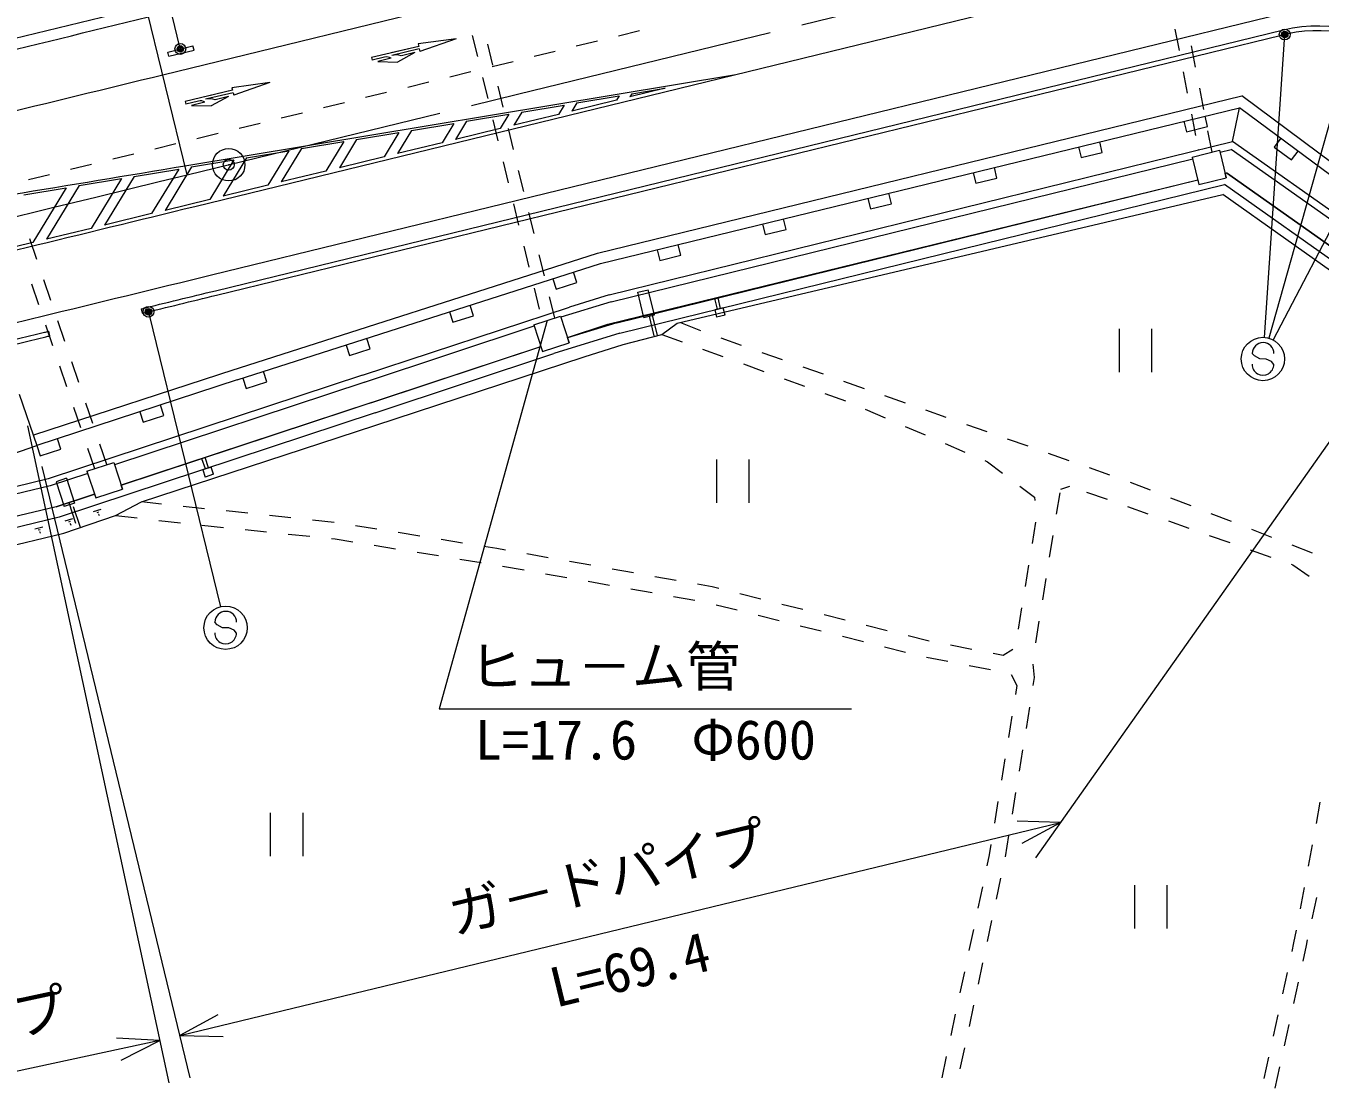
# Model space of a CAD drawing. Units: millimetres, scale not verified. Extents: x 40000 to 680000, y 20000 to 380000.
# Drawn here: x 259675 to 319342, y 240114 to 289152 of the extents above; entities that cross this region are included whole.
import ezdxf
from ezdxf.enums import TextEntityAlignment as Align

# ---------------------------------------------------------------- set-up
doc = ezdxf.new("R2010")
doc.units = ezdxf.units.MM
doc.header["$LTSCALE"] = 1000
doc.header["$PDMODE"] = 32
doc.header["$PDSIZE"] = 500
doc.linetypes.add('CHAIN', pattern=[18.5, 12, -1.5, 3.5, -1.5])
for name, color, linetype, lineweight in [('M-BGD', 7, 'Continuous', 13), ('M-BMK', 2, 'CHAIN', 13), ('M-BMK-SRVR', 3, 'Continuous', 13), ('M-STR-HTXT', 7, 'Continuous', 13), ('M-STR-STRC', 7, 'Continuous', 13)]:
    doc.layers.add(name, color=color, linetype=linetype, lineweight=lineweight)
doc.styles.add('@ＭＳ ゴシック', font='')
doc.styles.add('ＭＳ ゴシック', font='')
doc.styles.get('@ＭＳ ゴシック').set_extended_font_data('@MS Gothic')
doc.styles.get('ＭＳ ゴシック').set_extended_font_data('MS Gothic')

msp = doc.modelspace()

# ---------------------------------------------------------------- linework, layer by layer
at = {"layer": 'M-BGD'}
for p, q in [((267107, 282282), (259992, 311427)), ((265981, 286897), (335609, 303895)), ((267463, 280825), (316302, 292748)), ((268234, 277668), (317608, 289722)), ((268412, 276939), (317658, 288962)), ((287965, 288921), (286993, 288684)), ((312646, 289000), (312837, 288018)), ((266212, 287946), (267378, 288230)), ((267426, 288036), (267378, 288230)), ((268463, 276731), (317563, 288718)), ((277784, 288207), (275605, 287688)), ((277784, 288206), (276518, 287905)), ((279510, 288556), (277756, 288323)), ((279510, 288556), (277756, 288323)), ((277756, 288323), (277784, 288207)), ((277756, 288323), (277784, 288206)), ((279510, 288556), (277840, 287973)), ((279510, 288556), (277840, 287973)), ((280254, 288710), (280492, 287738)), ((281206, 287340), (280969, 288312)), ((286022, 288447), (285050, 288210)), ((313599, 287254), (313408, 288236)), ((266260, 287751), (266212, 287946)), ((266260, 287751), (267426, 288036)), ((275605, 287688), (275633, 287571)), ((275605, 287687), (275633, 287571)), ((276211, 287709), (275633, 287571)), ((276211, 287708), (275633, 287571)), ((276517, 287658), (275894, 287510)), ((276517, 287658), (275894, 287510)), ((277812, 288090), (276546, 287788)), ((277812, 288090), (276546, 287788)), ((277606, 287917), (276806, 287480)), ((277606, 287917), (276806, 287480)), ((277606, 287917), (276984, 287769)), ((277606, 287917), (276984, 287769)), ((277812, 288090), (277840, 287973)), ((277812, 288090), (277840, 287973)), ((284078, 287973), (283107, 287736)), ((275894, 287510), (276806, 287480)), ((275894, 287510), (276806, 287480)), ((280192, 287026), (279221, 286789)), ((282135, 287499), (281164, 287263)), ((313027, 287037), (313217, 286055)), ((267007, 282695), (292404, 286914)), ((270924, 286533), (269170, 286300)), ((270924, 286533), (269170, 286300)), ((270924, 286533), (269254, 285950)), ((270924, 286533), (269254, 285950)), ((278249, 286552), (277278, 286315)), ((280729, 286767), (280966, 285795)), ((269198, 286183), (267019, 285664)), ((269198, 286183), (267932, 285882)), ((269226, 286067), (267960, 285765)), ((269226, 286066), (267960, 285765)), ((269020, 285894), (268220, 285457)), ((269020, 285894), (268220, 285457)), ((269020, 285894), (268398, 285746)), ((269020, 285894), (268398, 285746)), ((269170, 286300), (269198, 286183)), ((269170, 286300), (269198, 286183)), ((269226, 286067), (269254, 285950)), ((269226, 286066), (269254, 285950)), ((276306, 286078), (275334, 285842)), ((281681, 285397), (281444, 286369)), ((285070, 285596), (287022, 285920)), ((286027, 278667), (315736, 285919)), ((287022, 285920), (286904, 285726)), ((289147, 286273), (287522, 285877)), ((287608, 286018), (287522, 285877)), ((287608, 286018), (289147, 286273)), ((313980, 285291), (313789, 286272)), ((324287, 279554), (315736, 285919)), ((267019, 285664), (267047, 285547)), ((267019, 285664), (267047, 285548)), ((267625, 285685), (267047, 285547)), ((267625, 285685), (267047, 285548)), ((267931, 285635), (267308, 285486)), ((267931, 285635), (267308, 285487)), ((267308, 285487), (268220, 285457)), ((267308, 285486), (268220, 285457)), ((274363, 285605), (273391, 285368)), ((282532, 285175), (284484, 285499)), ((284484, 285499), (284225, 285072)), ((286904, 285726), (284843, 285223)), ((285070, 285596), (284843, 285223)), ((286163, 278185), (315626, 285378)), ((315307, 283817), (315626, 285378)), ((324173, 279016), (315626, 285378)), ((270477, 284657), (269505, 284421)), ((272420, 285131), (271448, 284894)), ((277457, 284332), (279409, 284656)), ((279409, 284656), (278867, 283764)), ((279994, 284753), (279485, 283915)), ((279994, 284753), (281946, 285077)), ((281203, 284824), (281440, 283852)), ((281946, 285077), (281546, 284418)), ((282532, 285175), (282164, 284569)), ((284225, 285072), (282164, 284569)), ((313066, 284753), (313185, 284267)), ((313408, 285073), (313598, 284091)), ((314156, 284504), (314037, 284990)), ((268534, 284184), (267562, 283947)), ((274919, 283910), (276871, 284234)), ((276871, 284234), (276188, 283110)), ((277457, 284332), (276806, 283261)), ((281546, 284418), (279485, 283915)), ((282155, 283455), (281918, 284426)), ((313185, 284267), (314156, 284504)), ((314360, 283327), (314170, 284309)), ((266591, 283710), (265619, 283473)), ((272381, 283489), (271448, 281952)), ((272381, 283489), (274333, 283813)), ((274333, 283813), (273508, 282456)), ((274919, 283910), (274127, 282606)), ((278867, 283764), (276806, 283261)), ((286567, 276752), (315307, 283817)), ((308209, 283567), (308327, 283081)), ((309299, 283318), (309180, 283804)), ((313723, 283447), (313741, 283434)), ((314728, 283328), (315238, 283452)), ((324242, 277086), (315238, 283452)), ((323902, 277740), (315307, 283817)), ((317523, 283966), (317224, 283565)), ((317224, 283565), (318026, 282967)), ((264647, 283236), (263676, 283000)), ((267306, 282646), (269258, 282970)), ((269258, 282970), (268150, 281147)), ((269843, 283067), (268769, 281298)), ((269843, 283067), (271795, 283391)), ((271795, 283391), (270829, 281802)), ((276188, 283110), (274127, 282606)), ((281678, 282881), (281915, 281909)), ((286657, 276426), (313466, 283017)), ((308327, 283081), (309299, 283318)), ((313445, 283104), (314708, 283412)), ((313445, 283104), (313752, 281841)), ((314708, 283412), (315015, 282149)), ((318026, 282967), (318325, 283369)), ((260761, 282289), (259790, 282052)), ((262704, 282763), (261733, 282526)), ((264662, 282207), (266720, 282548)), ((266720, 282548), (265471, 280493)), ((267306, 282646), (266090, 280644)), ((273508, 282456), (271448, 281952)), ((282629, 281512), (282392, 282483)), ((303351, 282381), (303470, 281895)), ((304441, 282133), (304323, 282618)), ((314965, 282356), (315032, 282373)), ((314965, 282356), (315032, 282373)), ((315015, 282149), (314965, 282356)), ((315032, 282373), (323257, 276558)), ((323925, 276086), (315032, 282373)), ((259587, 281364), (261539, 281688)), ((261539, 281688), (260002, 279158)), ((262124, 281785), (260620, 279309)), ((262124, 281785), (264076, 282109)), ((264076, 282109), (262681, 279812)), ((264662, 282207), (263299, 279963)), ((270829, 281802), (268769, 281298)), ((286505, 275396), (313702, 282047)), ((286924, 275462), (313705, 282045)), ((287057, 274980), (314931, 281832)), ((303470, 281895), (304441, 282133)), ((313702, 282047), (313752, 281841)), ((313752, 281841), (315015, 282149)), ((313752, 281841), (315015, 282149)), ((323708, 275627), (314930, 281833)), ((268150, 281147), (266090, 280644)), ((289699, 275438), (314858, 281369)), ((298494, 281195), (298612, 280710)), ((299584, 280947), (299465, 281432)), ((323546, 275220), (314850, 281368)), ((265471, 280493), (263299, 279963)), ((282152, 280938), (282389, 279966)), ((283104, 279569), (282867, 280540)), ((298612, 280710), (299584, 280947)), ((293637, 280009), (293755, 279524)), ((294727, 279761), (294608, 280247)), ((260173, 278381), (259849, 279327)), ((262681, 279812), (260620, 279309)), ((293755, 279524), (294727, 279761)), ((260002, 279158), (257941, 278655)), ((269132, 273254), (286028, 278667)), ((282626, 278995), (282864, 278023)), ((288779, 278824), (288898, 278338)), ((289869, 278575), (289751, 279061)), ((269422, 272822), (286163, 278185)), ((283578, 277626), (283341, 278597)), ((288898, 278338), (289869, 278575)), ((283966, 277481), (284119, 277005)), ((285071, 277310), (284918, 277786)), ((259926, 277251), (260250, 276305)), ((260821, 276489), (260497, 277435)), ((283057, 277190), (283069, 277181)), ((283101, 277052), (283338, 276081)), ((284119, 277005), (285071, 277310)), ((287880, 276865), (288366, 276984)), ((288166, 275699), (287880, 276865)), ((288651, 275818), (288366, 276984)), ((280309, 275785), (280157, 276261)), ((284053, 275683), (283815, 276654)), ((286657, 276426), (284342, 275713)), ((286567, 276752), (284730, 276186)), ((291558, 276082), (291437, 276571)), ((291704, 276117), (291583, 276607)), ((264985, 276103), (265035, 275895)), ((275199, 273046), (284730, 276186)), ((279204, 275956), (279357, 275480)), ((279357, 275480), (280309, 275785)), ((283088, 275368), (284323, 275771)), ((284323, 275771), (284726, 274535)), ((288166, 275699), (288651, 275818)), ((288393, 275823), (288630, 274851)), ((288538, 275859), (288776, 274887)), ((291825, 276147), (291437, 276052)), ((291437, 276052), (291520, 275712)), ((291909, 275808), (291520, 275712)), ((291909, 275808), (291825, 276147)), ((260573, 275359), (260897, 274412)), ((260777, 274857), (260727, 275065)), ((261468, 274596), (261145, 275543)), ((275278, 272718), (283103, 275321)), ((283088, 275368), (283490, 274132)), ((286924, 275462), (284637, 274757)), ((284647, 274779), (286505, 275396)), ((288989, 274917), (289699, 275438)), ((289848, 275473), (290773, 275095)), ((310072, 275174), (310072, 273174)), ((311572, 275174), (311572, 273174)), ((275548, 274259), (275395, 274735)), ((283490, 274132), (284726, 274535)), ((283490, 274132), (284726, 274535)), ((287057, 274980), (284012, 274042)), ((284726, 274535), (284647, 274779)), ((287204, 274451), (288989, 274917)), ((288989, 274917), (289930, 274577)), ((291715, 274759), (292658, 274427)), ((264072, 267963), (283413, 274369)), ((274443, 274430), (274595, 273954)), ((274595, 273954), (275548, 274259)), ((275618, 271775), (283413, 274369)), ((275767, 270714), (285410, 273883)), ((275776, 271301), (284012, 274042)), ((283413, 274369), (283490, 274132)), ((285410, 273883), (287204, 274451)), ((290870, 274238), (291811, 273898)), ((293602, 274095), (294545, 273763)), ((269262, 273296), (260022, 270270)), ((261221, 273466), (261545, 272520)), ((262116, 272704), (261792, 273650)), ((292752, 273558), (293692, 273219)), ((295488, 273431), (296431, 273099)), ((269422, 272822), (260177, 269794)), ((275199, 273046), (260700, 268258)), ((275305, 272725), (263762, 268913)), ((269681, 272905), (269834, 272429)), ((269834, 272429), (270786, 272734)), ((270786, 272734), (270633, 273210)), ((294633, 272879), (295573, 272539)), ((297375, 272766), (298318, 272434)), ((259371, 272163), (260177, 269794)), ((296514, 272200), (297454, 271860)), ((299261, 272102), (300204, 271770)), ((261869, 271574), (262192, 270628)), ((262763, 270812), (262440, 271758)), ((275618, 271775), (264072, 267963)), ((266035, 271187), (265879, 271662)), ((275775, 271301), (261204, 266489)), ((264929, 271351), (265084, 270875)), ((265084, 270875), (266035, 271187)), ((298374, 271467), (299293, 271073)), ((301147, 271438), (302091, 271106)), ((265008, 267194), (275767, 270714)), ((300212, 270678), (301131, 270284)), ((303034, 270774), (303977, 270441)), ((243877, 264210), (260177, 269794)), ((260177, 269794), (260333, 269319)), ((261283, 269631), (261128, 270106)), ((263411, 268920), (263087, 269866)), ((302050, 269890), (302969, 269496)), ((304920, 270109), (305864, 269777)), ((260333, 269319), (261283, 269631)), ((262516, 269682), (262840, 268736)), ((267950, 268717), (267793, 269191)), ((268093, 268763), (267935, 269238)), ((291508, 269160), (291508, 267160)), ((293008, 269160), (293008, 267160)), ((303888, 269101), (304008, 269050)), ((306807, 269445), (307750, 269113)), ((262527, 268506), (260792, 267933)), ((262490, 268620), (263726, 269022)), ((262490, 268620), (262893, 267384)), ((263726, 269022), (264129, 267787)), ((268211, 268803), (267832, 268677)), ((267832, 268677), (267942, 268345)), ((268321, 268471), (268211, 268803)), ((304008, 269050), (304701, 268526)), ((308693, 268781), (309637, 268449)), ((260792, 267933), (241638, 263324)), ((260700, 268258), (243877, 264210)), ((260418, 268190), (260424, 268198)), ((261543, 268286), (261068, 268129)), ((261068, 268129), (261444, 266990)), ((261543, 268286), (261919, 267146)), ((264129, 267787), (264072, 267963)), ((268321, 268471), (267942, 268345)), ((305499, 267923), (306176, 267411)), ((307381, 267792), (307803, 267924)), ((310578, 268111), (311510, 267749)), ((261066, 266970), (262837, 267555)), ((262837, 267555), (261066, 266970)), ((262837, 267555), (262893, 267384)), ((262893, 267384), (264129, 267787)), ((262893, 267384), (264129, 267787)), ((306176, 267411), (306183, 267260)), ((307192, 266627), (307352, 267614)), ((308576, 267651), (309519, 267317)), ((312442, 267387), (313374, 267026)), ((261066, 266970), (241862, 262349)), ((261919, 267146), (261444, 266990)), ((261650, 267163), (261964, 266213)), ((262187, 266017), (261873, 266967)), ((262792, 266750), (263148, 266867)), ((262955, 266705), (263044, 266734)), ((263810, 266567), (265008, 267194)), ((265927, 267096), (265008, 267194)), ((267916, 266885), (266922, 266991)), ((269905, 266673), (268911, 266779)), ((310462, 266984), (311404, 266651)), ((261204, 266489), (243935, 262333)), ((261423, 265759), (263810, 266567)), ((261482, 266317), (261843, 266437)), ((261647, 266272), (261737, 266302)), ((261711, 266193), (261733, 266200)), ((261722, 266197), (261744, 266131)), ((263017, 266627), (263040, 266634)), ((263028, 266631), (263047, 266573)), ((263814, 266569), (264808, 266456)), ((265801, 266343), (266795, 266230)), ((267790, 266127), (268784, 266024)), ((271894, 266462), (270899, 266567)), ((273882, 266250), (272888, 266356)), ((306221, 266262), (306061, 265274)), ((312347, 266318), (313290, 265985)), ((314307, 266664), (315239, 266302)), ((249906, 262944), (261423, 265759)), ((260082, 265962), (260454, 266051)), ((260244, 265902), (260337, 265925)), ((260302, 265818), (260325, 265823)), ((260313, 265821), (260330, 265749)), ((269779, 265921), (270774, 265818)), ((271768, 265715), (272763, 265613)), ((275858, 265939), (274871, 266099)), ((277832, 265619), (276845, 265779)), ((306871, 264653), (307032, 265640)), ((314233, 265652), (315176, 265319)), ((316171, 265940), (317103, 265578)), ((273758, 265510), (273929, 265492)), ((273929, 265492), (274746, 265360)), ((275733, 265199), (276720, 265039)), ((279806, 265299), (278819, 265459)), ((281391, 265042), (280793, 265139)), ((281780, 264973), (281391, 265042)), ((316119, 264985), (317062, 264652)), ((318036, 265216), (318968, 264854)), ((277707, 264879), (278695, 264719)), ((279682, 264559), (280669, 264399)), ((283749, 264622), (282764, 264798)), ((285718, 264272), (284733, 264447)), ((281655, 264234), (282640, 264059)), ((283624, 263885), (284609, 263711)), ((287687, 263921), (286702, 264097)), ((289656, 263571), (288671, 263746)), ((305900, 264287), (305740, 263300)), ((318004, 264319), (318084, 264291)), ((318084, 264291), (318839, 263772)), ((285594, 263536), (286578, 263362)), ((287563, 263188), (288548, 263013)), ((291310, 263276), (290640, 263396)), ((291620, 263199), (291310, 263276)), ((306551, 262678), (306711, 263665)), ((289532, 262839), (290517, 262665)), ((293560, 262714), (292590, 262956)), ((291495, 262457), (292465, 262214)), ((293435, 261972), (294405, 261729)), ((295501, 262228), (294531, 262471)), ((297441, 261743), (296471, 261986)), ((305580, 262313), (305420, 261326)), ((295375, 261487), (296345, 261244)), ((299381, 261258), (298411, 261501)), ((306231, 260704), (306391, 261691)), ((297316, 261001), (298286, 260759)), ((301255, 260789), (300351, 261015)), ((301322, 260776), (301255, 260789)), ((299256, 260516), (300226, 260274)), ((303285, 260395), (302304, 260586)), ((304737, 260112), (304267, 260204)), ((305175, 260394), (304737, 260112)), ((301197, 260037), (302179, 259846)), ((303160, 259655), (304142, 259464)), ((306178, 259092), (306113, 259716)), ((305099, 259240), (305361, 258737)), ((306118, 258724), (306178, 259092)), ((305361, 258737), (305291, 258309)), ((305131, 257322), (304970, 256335)), ((305798, 256750), (305958, 257737)), ((305477, 254776), (305637, 255763)), ((304810, 255348), (304650, 254361)), ((305156, 252802), (305316, 253789)), ((304489, 253374), (304329, 252387)), ((319336, 253346), (319152, 252363)), ((270936, 252853), (270936, 250853)), ((272436, 252853), (272436, 250853)), ((304835, 250828), (304995, 251815)), ((304168, 251400), (304089, 250915)), ((318968, 251380), (318785, 250397)), ((304089, 250915), (303983, 250418)), ((303775, 249439), (303566, 248461)), ((304421, 248871), (304629, 249849)), ((310780, 249517), (310780, 247517)), ((312280, 249517), (312280, 247517)), ((318601, 249414), (318417, 248431)), ((318981, 247973), (319195, 248950)), ((304004, 246915), (304212, 247893)), ((303358, 247483), (303149, 246505)), ((318233, 247448), (318122, 246857)), ((318122, 246857), (318037, 246468)), ((318553, 246020), (318710, 246737)), ((318710, 246737), (318767, 246996)), ((303587, 244959), (303795, 245937)), ((302941, 245527), (302733, 244549)), ((317822, 245491), (317607, 244515)), ((318123, 244066), (318338, 245043)), ((302524, 243571), (302316, 242593)), ((303170, 243003), (303378, 243981)), ((317392, 243538), (317177, 242561)), ((317694, 242113), (317909, 243090)), ((302753, 241047), (302961, 242025)), ((302107, 241615), (301899, 240637)), ((316962, 241585), (316747, 240608)), ((317265, 240159), (317479, 241136))]:
    msp.add_line(p, q, dxfattribs=at)
for centre, radius, start, end in [((-2578895, 11939909), 11992000, 283.67941, 283.71939), ((-2578895, 11939909), 11992500, 283.67941, 283.71939), ((319208, 283164), 6750, 28.94199, 103.71936), ((319200, 282647), 6500, 44.85206, 103.71936), ((319200, 282647), 6286, 46.21932, 102.3521), ((276304, 287319), 400, 57.82312, 103.39612), ((276304, 287319), 400, 57.82312, 103.39612), ((276731, 287010), 800, 71.60782, 103.39612), ((276731, 287010), 800, 71.60782, 103.39612), ((-2578895, 11939909), 11995250, 283.68071, 283.71939), ((267718, 285296), 400, 57.82312, 103.39612), ((267718, 285296), 400, 57.82312, 103.39612), ((268145, 284987), 800, 71.60782, 103.39612), ((268145, 284987), 800, 71.60782, 103.39612), ((-1698669, 12120174), 11999574, 279.38956, 279.42824), ((-2578800, 11939932), 12001499, 283.68071, 283.71892), ((-308294, 2612297), 2401500, 283.52861, 283.68071), ((-2578895, 11939909), 12004750, 283.68071, 283.71939), ((-2578895, 11939909), 12005500, 283.70255, 283.71939), ((-2578895, 11939909), 12005714, 283.70255, 283.71939), ((-308389, 2612273), 2404750, 283.53205, 283.68071), ((-2578895, 11939909), 12005500, 283.68071, 283.68163), ((-308389, 2612273), 2405500, 283.53205, 283.68071), ((-308389, 2612273), 2405714, 283.53205, 283.68071), ((-2578898, 11939922), 12005727, 283.68071, 283.68163)]:
    msp.add_arc(centre, radius, start, end, dxfattribs=at)
at = {"layer": 'M-BMK'}
for p, q in [((282333, 286000), (301763, 290743)), ((267107, 282282), (282333, 286000))]:
    msp.add_line(p, q, dxfattribs=at)
for points in [[(262904, 281257), (265818, 281968), (267107, 282282)], [(243457, 276585), (246377, 277273), (249296, 277967), (252213, 278665), (255130, 279368), (258045, 280074), (260960, 280783), (262904, 281257)]]:
    msp.add_lwpolyline(points, dxfattribs=at)
at = {"layer": 'M-BMK-SRVR'}
msp.add_circle((269024, 282750), 750, dxfattribs=at)
msp.add_point((269024, 282750), dxfattribs=at)
at = {"layer": 'M-STR-HTXT'}
for p, q in [((283706, 275570), (278734, 257646)), ((278734, 257646), (297734, 257646))]:
    msp.add_line(p, q, dxfattribs=at)
at = {"layer": 'M-STR-STRC'}
for p, q in [((266760, 288234), (263475, 301689)), ((316774, 274785), (317709, 288754)), ((320861, 288554), (316978, 274750)), ((323586, 286948), (317170, 274674)), ((325948, 278729), (306214, 250782)), ((265362, 275820), (268645, 262365)), ((316311, 273928), (316212, 274046)), ((316556, 273789), (316311, 273928)), ((316857, 273786), (316556, 273789)), ((317102, 273675), (316857, 273786)), ((317208, 273538), (317102, 273675)), ((259743, 270710), (266266, 240404)), ((260413, 268823), (267239, 240639)), ((268487, 261534), (268388, 261652)), ((268732, 261395), (268487, 261534)), ((269033, 261392), (268732, 261395)), ((269278, 261280), (269033, 261392)), ((269384, 261144), (269278, 261280)), ((266768, 242583), (307367, 252416)), ((307367, 252416), (305368, 252465)), ((305612, 251458), (307367, 252416)), ((268524, 243541), (266768, 242583)), ((265845, 242359), (243613, 237575)), ((265845, 242359), (263847, 242459)), ((264065, 241447), (265845, 242359)), ((266768, 242583), (268767, 242535))]:
    msp.add_line(p, q, dxfattribs=at)
for centre, radius in [((317709, 288754), 150), ((317709, 288754), 120), ((317709, 288754), 90), ((317709, 288754), 60), ((266795, 288088), 150), ((266795, 288088), 120), ((317709, 288754), 30), ((266795, 288088), 90), ((266795, 288088), 60), ((266795, 288088), 30), ((265327, 275966), 150), ((265327, 275966), 120), ((265327, 275966), 90), ((265327, 275966), 60), ((265327, 275966), 30), ((316707, 273788), 1000), ((268882, 261393), 1000)]:
    msp.add_circle(centre, radius, dxfattribs=at)
for centre, start, end in [((316712, 274042), 359.55488, 179.55488), ((316708, 273542), 179.55488, 359.55488), ((268888, 261648), 359.55488, 179.55488), ((268884, 261148), 179.55488, 359.55488)]:
    msp.add_arc(centre, 500, start, end, dxfattribs=at)
for p in [(317709, 288754), (266795, 288088), (265327, 275966)]:
    msp.add_point(p, dxfattribs=at)

# ---------------------------------------------------------------- texts
at = {"layer": 'M-STR-HTXT', "style": 'ＭＳ ゴシック'}
msp.add_text('ヒュ－ム管', height=1833, dxfattribs=at).set_placement((280109, 258146), align=Align.BOTTOM_LEFT)
msp.add_text('L=17.6\u3000Φ600', height=1833, dxfattribs=at).set_placement((288234, 257146), align=Align.TOP_CENTER)
at = {"layer": 'M-STR-STRC', "style": 'ＭＳ ゴシック'}
for rotation, p in [(13.615, (286832, 248471)), (12.145, (254519, 240945))]:
    msp.add_text('ガ－ドパイプ', height=1833, rotation=rotation, dxfattribs=at).set_placement(p, align=Align.BOTTOM_CENTER)
at = {"layer": 'M-STR-STRC', "style": '@ＭＳ ゴシック'}
msp.add_text('L=69.4', height=1833, rotation=13.615, dxfattribs=at).set_placement((287303, 246528), align=Align.TOP_CENTER)

doc.saveas('drawing.dxf')
